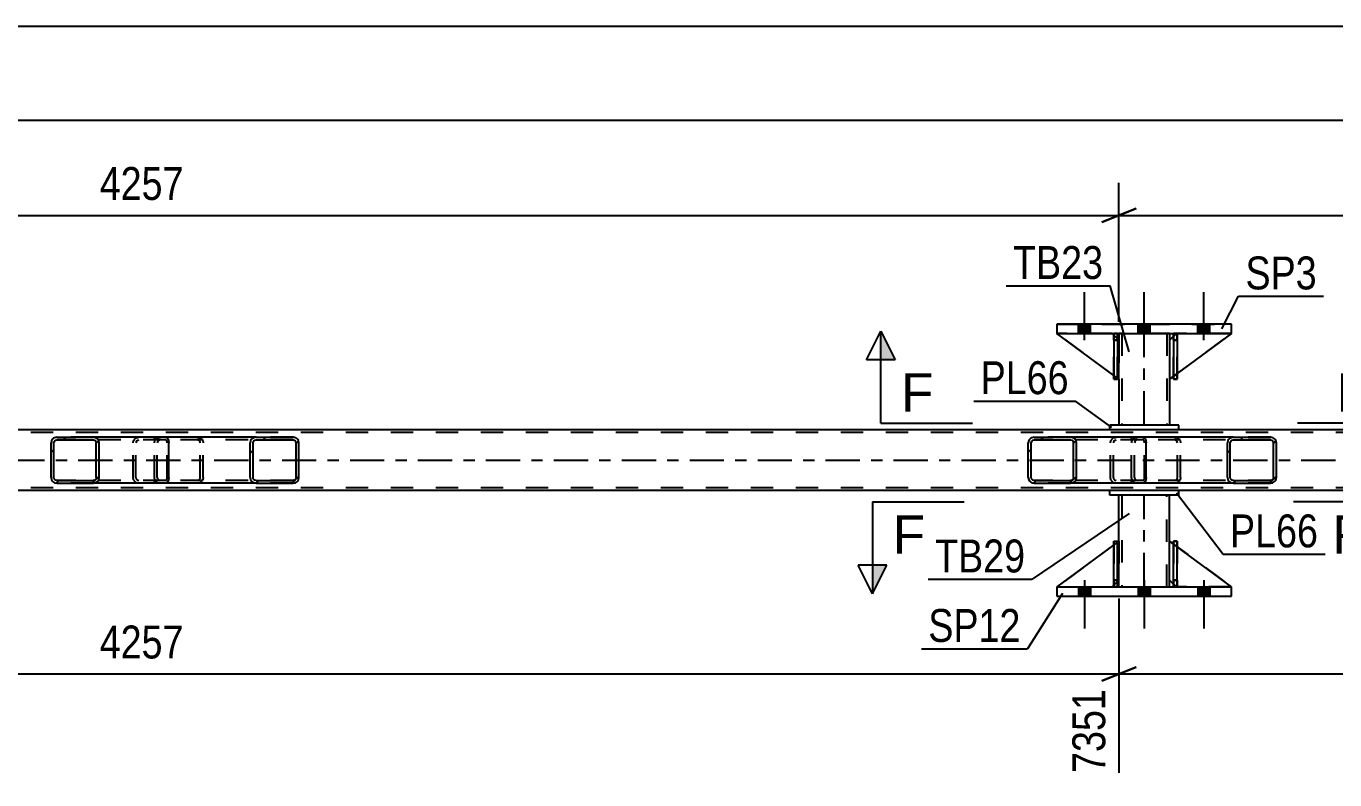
# Model space of a CAD drawing. Header units: millimetres. Extents: x 0 to 841, y 0 to 594.
# Drawn here: x 231.1 to 345.1, y 186.4 to 252 of the extents above; entities that cross this region are included whole.
import ezdxf

# ---------------------------------------------------------------- set-up
doc = ezdxf.new("R2010")
doc.units = ezdxf.units.MM
doc.linetypes.add('DXK_LINE_DOT2', pattern=[3.9198, 1.9599, -1.9599])
doc.linetypes.add('DXK_LINE_DOT3', pattern=[5.9187, 2.979, -0.9799, 0.9799, -0.9799])
doc.styles.add('Arial', font='arial.ttf', dxfattribs={"height": 0.2})
doc.styles.add('Arial Narrow', font='ARIALN.TTF', dxfattribs={"height": 0.2})

# ---------------------------------------------------------------- blocks, each defined once
blk = doc.blocks.new('Bolt-389678698-4535 - 4482')
at = {"linetype": 'Continuous'}
for points in [[(323.86, 203.21), (322.82, 203.21), (322.82, 202.41), (323.86, 202.41)], [(323.86, 203.21), (322.82, 203.21), (322.82, 202.41), (323.86, 202.41)], [(323.86, 203.21), (322.82, 203.21), (322.82, 202.41), (323.86, 202.41)], [(329.06, 203.21), (328.02, 203.21), (328.02, 202.41), (329.06, 202.41)], [(329.06, 203.21), (328.02, 203.21), (328.02, 202.41), (329.06, 202.41)], [(334.26, 203.21), (333.22, 203.21), (333.22, 202.41), (334.26, 202.41)], [(334.26, 203.21), (333.22, 203.21), (333.22, 202.41), (334.26, 202.41)], [(334.26, 203.21), (333.22, 203.21), (333.22, 202.41), (334.26, 202.41)]]:
    blk.add_hatch(color=1, dxfattribs=at).paths.add_polyline_path(points)
at = {"color": 1, "linetype": 'Continuous'}
for p, q in [((322.82, 203.21), (322.82, 202.41)), ((322.82, 203.21), (322.82, 202.41)), ((322.82, 203.21), (322.82, 202.41)), ((323.34, 203.81), (323.34, 199.61)), ((323.34, 203.81), (323.34, 199.61)), ((323.34, 203.81), (323.34, 199.61)), ((323.86, 203.21), (323.86, 202.41)), ((323.86, 203.21), (323.86, 202.41)), ((323.86, 203.21), (323.86, 202.41)), ((328.02, 203.21), (328.02, 202.41)), ((328.02, 203.21), (328.02, 202.41)), ((328.54, 203.81), (328.54, 199.61)), ((328.54, 203.81), (328.54, 199.61)), ((329.06, 203.21), (329.06, 202.41)), ((329.06, 203.21), (329.06, 202.41)), ((333.22, 203.21), (333.22, 202.41)), ((333.22, 203.21), (333.22, 202.41)), ((333.22, 203.21), (333.22, 202.41)), ((333.74, 203.81), (333.74, 199.61)), ((333.74, 203.81), (333.74, 199.61)), ((333.74, 203.81), (333.74, 199.61)), ((334.26, 203.21), (334.26, 202.41)), ((334.26, 203.21), (334.26, 202.41)), ((334.26, 203.21), (334.26, 202.41))]:
    blk.add_line(p, q, dxfattribs=at)
blk = doc.blocks.new('Bolt-389678698-4536 - 4482')
at = {"linetype": 'Continuous'}
for points in [[(322.82, 225.29), (323.86, 225.29), (323.86, 226.09), (322.82, 226.09)], [(322.82, 225.29), (323.86, 225.29), (323.86, 226.09), (322.82, 226.09)], [(322.82, 225.29), (323.86, 225.29), (323.86, 226.09), (322.82, 226.09)], [(328.02, 225.29), (329.06, 225.29), (329.06, 226.09), (328.02, 226.09)], [(328.02, 225.29), (329.06, 225.29), (329.06, 226.09), (328.02, 226.09)], [(333.22, 225.29), (334.26, 225.29), (334.26, 226.09), (333.22, 226.09)], [(333.22, 225.29), (334.26, 225.29), (334.26, 226.09), (333.22, 226.09)], [(333.22, 225.29), (334.26, 225.29), (334.26, 226.09), (333.22, 226.09)]]:
    blk.add_hatch(color=1, dxfattribs=at).paths.add_polyline_path(points)
at = {"color": 1, "linetype": 'Continuous'}
for p, q in [((323.34, 224.69), (323.34, 228.89)), ((323.34, 224.69), (323.34, 228.89)), ((323.34, 224.69), (323.34, 228.89)), ((328.54, 224.69), (328.54, 228.89)), ((328.54, 224.69), (328.54, 228.89)), ((333.74, 224.69), (333.74, 228.89)), ((333.74, 224.69), (333.74, 228.89)), ((333.74, 224.69), (333.74, 228.89)), ((322.82, 225.29), (322.82, 226.09)), ((322.82, 225.29), (322.82, 226.09)), ((322.82, 225.29), (322.82, 226.09)), ((323.86, 225.29), (323.86, 226.09)), ((323.86, 225.29), (323.86, 226.09)), ((323.86, 225.29), (323.86, 226.09)), ((328.02, 225.29), (328.02, 226.09)), ((328.02, 225.29), (328.02, 226.09)), ((329.06, 225.29), (329.06, 226.09)), ((329.06, 225.29), (329.06, 226.09)), ((333.22, 225.29), (333.22, 226.09)), ((333.22, 225.29), (333.22, 226.09)), ((333.22, 225.29), (333.22, 226.09)), ((334.26, 225.29), (334.26, 226.09)), ((334.26, 225.29), (334.26, 226.09)), ((334.26, 225.29), (334.26, 226.09))]:
    blk.add_line(p, q, dxfattribs=at)
blk = doc.blocks.new('Part-389678698-4607 - 4482')
at = {"color": 7, "linetype": 'DXK_LINE_DOT2'}
for p, q in [((731.32, 216.65), (64.04, 216.65)), ((331.54, 216.89), (325.54, 216.89)), ((731.32, 211.85), (64.04, 211.85)), ((331.54, 211.61), (325.54, 211.61))]:
    blk.add_line(p, q, dxfattribs=at)
at = {"color": 2, "linetype": 'Continuous'}
for p, q in [((325.54, 216.89), (161.28, 216.89)), ((580.96, 216.89), (331.54, 216.89)), ((325.54, 211.61), (161.28, 211.61)), ((580.96, 211.61), (331.54, 211.61))]:
    blk.add_line(p, q, dxfattribs=at)
at = {"color": 7, "linetype": 'DXK_LINE_DOT3'}
blk.add_line((64.04, 214.25), (731.32, 214.25), dxfattribs=at)
blk = doc.blocks.new('Part-389678698-4700 - 4482')
at = {"linetype": 'Continuous'}
h = blk.add_hatch(dxfattribs=at)
h.set_pattern_fill('', scale=0.7, style=0, pattern_type=0)
h.set_pattern_definition([(45, (237.4622, 215.9505), (-1.57154, 1.57154), [])])
h.paths.add_polyline_path([(237.5, 215.77), (237.46, 215.95), (237.35, 216.11), (237.19, 216.21), (237, 216.25), (233.81, 216.25), (233.62, 216.21), (233.46, 216.11), (233.35, 215.95), (233.31, 215.77), (233.31, 212.73), (233.35, 212.54), (233.46, 212.39), (233.62, 212.28), (233.81, 212.25), (237, 212.25), (237.19, 212.28), (237.35, 212.39), (237.46, 212.54), (237.5, 212.73)])
h.paths.add_polyline_path([(237.23, 212.64), (237.18, 212.56), (237.09, 212.51), (237, 212.49), (233.81, 212.49), (233.72, 212.51), (233.64, 212.56), (233.58, 212.64), (233.56, 212.73), (233.56, 215.77), (233.58, 215.86), (233.64, 215.94), (233.72, 215.99), (233.81, 216.01), (237, 216.01), (237.09, 215.99), (237.18, 215.94), (237.23, 215.86), (237.25, 215.77), (237.25, 212.73)])
at = {"color": 2, "linetype": 'Continuous'}
for p, q in [((233.35, 215.95), (233.31, 215.77)), ((233.31, 212.73), (233.31, 215.77)), ((233.56, 215.77), (233.58, 215.86)), ((233.56, 212.73), (233.56, 215.77)), ((233.58, 215.86), (233.64, 215.94)), ((233.81, 216.25), (233.62, 216.21)), ((233.64, 215.94), (233.72, 215.99)), ((233.72, 215.99), (233.81, 216.01)), ((233.81, 216.25), (237, 216.25)), ((233.81, 216.01), (237, 216.01)), ((243.3, 216.25), (237, 216.25)), ((237.19, 216.21), (237, 216.25)), ((237, 216.01), (237.09, 215.99)), ((237.09, 215.99), (237.18, 215.94)), ((237.18, 215.94), (237.23, 215.86)), ((237.23, 215.86), (237.25, 215.77)), ((237.25, 212.73), (237.25, 215.77)), ((237.5, 215.77), (237.46, 215.95)), ((237.5, 212.73), (237.5, 215.77)), ((243.3, 216.25), (243.4, 216.21)), ((243.4, 216.21), (243.49, 216.11)), ((243.49, 216.11), (243.55, 215.95)), ((243.55, 215.95), (243.57, 215.77)), ((243.57, 212.73), (243.57, 215.77)), ((233.31, 212.73), (233.35, 212.54)), ((233.58, 212.64), (233.56, 212.73)), ((233.64, 212.56), (233.58, 212.64)), ((233.62, 212.28), (233.81, 212.25)), ((233.72, 212.51), (233.64, 212.56)), ((233.81, 212.49), (233.72, 212.51)), ((233.81, 212.49), (237, 212.49)), ((233.81, 212.25), (237, 212.25)), ((237.09, 212.51), (237, 212.49)), ((237, 212.25), (237.19, 212.28)), ((243.3, 212.25), (237, 212.25)), ((237.18, 212.56), (237.09, 212.51)), ((237.23, 212.64), (237.18, 212.56)), ((237.25, 212.73), (237.23, 212.64)), ((237.46, 212.54), (237.5, 212.73)), ((243.4, 212.28), (243.3, 212.25)), ((243.49, 212.39), (243.4, 212.28)), ((243.55, 212.54), (243.49, 212.39)), ((243.57, 212.73), (243.55, 212.54))]:
    blk.add_line(p, q, dxfattribs=at)
at = {"color": 7, "linetype": 'DXK_LINE_DOT2'}
for p, q in [((237, 216.25), (233.81, 216.25)), ((243.3, 216.01), (233.81, 216.01)), ((240.46, 215.77), (240.5, 215.95)), ((240.46, 212.73), (240.46, 215.77)), ((240.73, 215.86), (240.71, 215.77)), ((240.71, 212.73), (240.71, 215.77)), ((240.79, 215.94), (240.73, 215.86)), ((240.77, 216.21), (240.96, 216.25)), ((240.79, 215.94), (240.81, 215.95)), ((240.81, 215.95), (240.87, 215.99)), ((240.87, 215.99), (240.96, 216.01)), ((242.31, 216.01), (242.31, 216.25)), ((243.35, 215.99), (243.3, 216.01)), ((243.39, 215.94), (243.35, 215.99)), ((243.42, 215.86), (243.39, 215.94)), ((243.43, 215.77), (243.42, 215.86)), ((243.43, 212.73), (243.43, 215.77)), ((243.3, 212.49), (233.81, 212.49)), ((237, 212.25), (233.81, 212.25)), ((240.5, 212.54), (240.46, 212.73)), ((240.71, 212.73), (240.73, 212.64)), ((240.73, 212.64), (240.79, 212.56)), ((240.96, 212.25), (240.77, 212.28)), ((240.79, 212.56), (240.81, 212.54)), ((240.81, 212.54), (240.87, 212.51)), ((240.87, 212.51), (240.96, 212.49)), ((242.31, 212.25), (242.31, 212.49)), ((243.3, 212.49), (243.35, 212.51)), ((243.35, 212.51), (243.39, 212.56)), ((243.39, 212.56), (243.42, 212.64)), ((243.42, 212.64), (243.43, 212.73))]:
    blk.add_line(p, q, dxfattribs=at)
at = {"color": 2, "linetype": 'Continuous'}
for centre, start, end in [((233.8, 215.75), 111.1941, 156.1506), ((237.01, 215.75), 23.8494, 68.8059), ((233.8, 212.74), 203.8494, 248.8059), ((237.01, 212.74), 291.1941, 336.1506)]:
    blk.add_arc(centre, 0.492, start, end, dxfattribs=at)
at = {"color": 7, "linetype": 'DXK_LINE_DOT2'}
for centre, start, end in [((240.95, 215.75), 111.1941, 156.1506), ((240.95, 212.74), 203.8495, 248.8059)]:
    blk.add_arc(centre, 0.492, start, end, dxfattribs=at)
blk = doc.blocks.new('Part-389678698-4701 - 4482')
at = {"linetype": 'Continuous'}
h = blk.add_hatch(dxfattribs=at)
h.set_pattern_fill('', scale=0.7, style=0, pattern_type=0)
h.set_pattern_definition([(45, (254.8728, 215.9505), (-1.57154, 1.57154), [])])
h.paths.add_polyline_path([(254.91, 215.77), (254.87, 215.95), (254.76, 216.11), (254.6, 216.21), (254.4, 216.25), (251.17, 216.25), (250.97, 216.21), (250.8, 216.11), (250.69, 215.95), (250.65, 215.77), (250.65, 212.73), (250.69, 212.54), (250.8, 212.39), (250.97, 212.28), (251.17, 212.25), (254.4, 212.25), (254.6, 212.28), (254.76, 212.39), (254.87, 212.54), (254.91, 212.73)])
h.paths.add_polyline_path([(254.64, 212.64), (254.58, 212.56), (254.5, 212.51), (254.4, 212.49), (251.17, 212.49), (251.07, 212.51), (250.99, 212.56), (250.93, 212.64), (250.91, 212.73), (250.91, 215.77), (250.93, 215.86), (250.99, 215.94), (251.07, 215.99), (251.17, 216.01), (254.4, 216.01), (254.5, 215.99), (254.58, 215.94), (254.64, 215.86), (254.66, 215.77), (254.66, 212.73)])
at = {"color": 7, "linetype": 'DXK_LINE_DOT2'}
for p, q in [((242.31, 215.77), (242.34, 215.95)), ((242.31, 212.73), (242.31, 215.77)), ((242.58, 215.86), (242.56, 215.77)), ((242.56, 212.73), (242.56, 215.77)), ((242.64, 215.94), (242.58, 215.86)), ((242.62, 216.21), (242.82, 216.25)), ((242.72, 215.99), (242.64, 215.94)), ((242.82, 216.01), (242.72, 215.99)), ((246.05, 216.25), (242.82, 216.25)), ((254.4, 216.01), (242.82, 216.01)), ((246.05, 216.25), (246.25, 216.21)), ((246.15, 215.99), (246.05, 216.01)), ((246.23, 215.94), (246.15, 215.99)), ((246.29, 215.86), (246.23, 215.94)), ((246.31, 215.77), (246.29, 215.86)), ((246.31, 212.73), (246.31, 215.77)), ((246.52, 215.95), (246.56, 215.77)), ((246.56, 212.73), (246.56, 215.77)), ((254.4, 216.25), (251.17, 216.25)), ((242.34, 212.54), (242.31, 212.73)), ((242.56, 212.73), (242.58, 212.64)), ((242.58, 212.64), (242.64, 212.56)), ((242.82, 212.25), (242.62, 212.28)), ((242.64, 212.56), (242.72, 212.51)), ((242.72, 212.51), (242.82, 212.49)), ((254.4, 212.49), (242.82, 212.49)), ((246.05, 212.25), (242.82, 212.25)), ((246.05, 212.49), (246.15, 212.51)), ((246.25, 212.28), (246.05, 212.25)), ((246.15, 212.51), (246.23, 212.56)), ((246.23, 212.56), (246.29, 212.64)), ((246.29, 212.64), (246.31, 212.73)), ((246.56, 212.73), (246.52, 212.54)), ((254.4, 212.25), (251.17, 212.25))]:
    blk.add_line(p, q, dxfattribs=at)
at = {"color": 2, "linetype": 'Continuous'}
for p, q in [((251.17, 216.25), (243.3, 216.25)), ((250.69, 215.95), (250.65, 215.77)), ((250.65, 212.73), (250.65, 215.77)), ((250.91, 215.77), (250.93, 215.86)), ((250.91, 212.73), (250.91, 215.77)), ((250.93, 215.86), (250.99, 215.94)), ((251.17, 216.25), (250.97, 216.21)), ((250.99, 215.94), (251.07, 215.99)), ((251.07, 215.99), (251.17, 216.01)), ((251.17, 216.25), (254.4, 216.25)), ((251.17, 216.01), (254.4, 216.01)), ((254.6, 216.21), (254.4, 216.25)), ((254.4, 216.01), (254.5, 215.99)), ((254.5, 215.99), (254.58, 215.94)), ((254.58, 215.94), (254.64, 215.86)), ((254.64, 215.86), (254.66, 215.77)), ((254.66, 212.73), (254.66, 215.77)), ((254.91, 215.77), (254.87, 215.95)), ((254.91, 212.73), (254.91, 215.77)), ((251.17, 212.25), (243.3, 212.25)), ((250.65, 212.73), (250.69, 212.54)), ((250.93, 212.64), (250.91, 212.73)), ((250.99, 212.56), (250.93, 212.64)), ((250.97, 212.28), (251.17, 212.25)), ((251.07, 212.51), (250.99, 212.56)), ((251.17, 212.49), (251.07, 212.51)), ((251.17, 212.49), (254.4, 212.49)), ((251.17, 212.25), (254.4, 212.25)), ((254.5, 212.51), (254.4, 212.49)), ((254.4, 212.25), (254.6, 212.28)), ((254.58, 212.56), (254.5, 212.51)), ((254.64, 212.64), (254.58, 212.56)), ((254.66, 212.73), (254.64, 212.64)), ((254.87, 212.54), (254.91, 212.73))]:
    blk.add_line(p, q, dxfattribs=at)
at = {"color": 7, "linetype": 'DXK_LINE_DOT2'}
for centre, start, end in [((242.8, 215.75), 110.7584, 155.6801), ((246.07, 215.75), 24.32, 69.2417), ((242.8, 212.75), 204.32, 249.2417), ((246.07, 212.75), 290.7584, 335.6801)]:
    blk.add_arc(centre, 0.496, start, end, dxfattribs=at)
at = {"color": 2, "linetype": 'Continuous'}
for centre, start, end in [((251.15, 215.75), 110.7584, 155.6801), ((254.42, 215.75), 24.32, 69.2417), ((251.15, 212.75), 204.32, 249.2417), ((254.42, 212.75), 290.7584, 335.6801)]:
    blk.add_arc(centre, 0.496, start, end, dxfattribs=at)
blk = doc.blocks.new('Part-389678698-4702 - 4482')
at = {"linetype": 'Continuous'}
h = blk.add_hatch(dxfattribs=at)
h.set_pattern_fill('', scale=0.7, style=0, pattern_type=0)
h.set_pattern_definition([(45, (322.5965, 215.9505), (-1.57154, 1.57154), [])])
h.paths.add_polyline_path([(322.63, 215.77), (322.6, 215.95), (322.49, 216.11), (322.32, 216.21), (322.13, 216.25), (318.95, 216.25), (318.76, 216.21), (318.59, 216.11), (318.48, 215.95), (318.44, 215.77), (318.44, 212.73), (318.48, 212.54), (318.59, 212.39), (318.76, 212.28), (318.95, 212.25), (322.13, 212.25), (322.32, 212.28), (322.49, 212.39), (322.6, 212.54), (322.63, 212.73)])
h.paths.add_polyline_path([(322.36, 212.64), (322.31, 212.56), (322.23, 212.51), (322.13, 212.49), (318.95, 212.49), (318.85, 212.51), (318.77, 212.56), (318.72, 212.64), (318.7, 212.73), (318.7, 215.77), (318.72, 215.86), (318.77, 215.94), (318.85, 215.99), (318.95, 216.01), (322.13, 216.01), (322.23, 215.99), (322.31, 215.94), (322.36, 215.86), (322.38, 215.77), (322.38, 212.73)])
at = {"color": 2, "linetype": 'Continuous'}
for p, q in [((318.48, 215.95), (318.44, 215.77)), ((318.44, 212.73), (318.44, 215.77)), ((318.7, 215.77), (318.72, 215.86)), ((318.7, 212.73), (318.7, 215.77)), ((318.72, 215.86), (318.77, 215.94)), ((318.95, 216.25), (318.76, 216.21)), ((318.77, 215.94), (318.85, 215.99)), ((318.85, 215.99), (318.95, 216.01)), ((318.95, 216.25), (322.13, 216.25)), ((318.95, 216.01), (322.13, 216.01)), ((328.43, 216.25), (322.13, 216.25)), ((322.32, 216.21), (322.13, 216.25)), ((322.13, 216.01), (322.23, 215.99)), ((322.23, 215.99), (322.31, 215.94)), ((322.31, 215.94), (322.36, 215.86)), ((322.36, 215.86), (322.38, 215.77)), ((322.38, 212.73), (322.38, 215.77)), ((322.63, 215.77), (322.6, 215.95)), ((322.63, 212.73), (322.63, 215.77)), ((328.43, 216.25), (328.54, 216.21)), ((328.54, 216.21), (328.62, 216.11)), ((328.62, 216.11), (328.68, 215.95)), ((328.68, 215.95), (328.7, 215.77)), ((328.7, 212.73), (328.7, 215.77)), ((318.44, 212.73), (318.48, 212.54)), ((318.72, 212.64), (318.7, 212.73)), ((318.77, 212.56), (318.72, 212.64)), ((318.76, 212.28), (318.95, 212.25)), ((318.85, 212.51), (318.77, 212.56)), ((318.95, 212.49), (318.85, 212.51)), ((318.95, 212.49), (322.13, 212.49)), ((318.95, 212.25), (322.13, 212.25)), ((322.23, 212.51), (322.13, 212.49)), ((322.13, 212.25), (322.32, 212.28)), ((328.43, 212.25), (322.13, 212.25)), ((322.31, 212.56), (322.23, 212.51)), ((322.36, 212.64), (322.31, 212.56)), ((322.38, 212.73), (322.36, 212.64)), ((322.6, 212.54), (322.63, 212.73)), ((328.54, 212.28), (328.43, 212.25)), ((328.62, 212.39), (328.54, 212.28)), ((328.68, 212.54), (328.62, 212.39)), ((328.7, 212.73), (328.68, 212.54))]:
    blk.add_line(p, q, dxfattribs=at)
at = {"color": 7, "linetype": 'DXK_LINE_DOT2'}
for p, q in [((322.13, 216.25), (318.95, 216.25)), ((328.43, 216.01), (318.95, 216.01)), ((325.6, 215.77), (325.63, 215.95)), ((325.6, 212.73), (325.6, 215.77)), ((325.87, 215.86), (325.85, 215.77)), ((325.85, 212.73), (325.85, 215.77)), ((325.92, 215.94), (325.87, 215.86)), ((325.91, 216.21), (326.1, 216.25)), ((325.92, 215.94), (325.94, 215.95)), ((325.94, 215.95), (326, 215.99)), ((326, 215.99), (326.1, 216.01)), ((327.44, 216.01), (327.44, 216.25)), ((328.48, 215.99), (328.43, 216.01)), ((328.53, 215.94), (328.48, 215.99)), ((328.56, 215.86), (328.53, 215.94)), ((328.57, 215.77), (328.56, 215.86)), ((328.57, 212.73), (328.57, 215.77)), ((328.43, 212.49), (318.95, 212.49)), ((322.13, 212.25), (318.95, 212.25)), ((325.63, 212.54), (325.6, 212.73)), ((325.85, 212.73), (325.87, 212.64)), ((325.87, 212.64), (325.92, 212.56)), ((326.1, 212.25), (325.91, 212.28)), ((325.92, 212.56), (325.94, 212.54)), ((325.94, 212.54), (326, 212.51)), ((326, 212.51), (326.1, 212.49)), ((327.44, 212.25), (327.44, 212.49)), ((328.43, 212.49), (328.48, 212.51)), ((328.48, 212.51), (328.53, 212.56)), ((328.53, 212.56), (328.56, 212.64)), ((328.56, 212.64), (328.57, 212.73))]:
    blk.add_line(p, q, dxfattribs=at)
at = {"color": 2, "linetype": 'Continuous'}
for centre, start, end in [((318.93, 215.75), 111.1941, 156.1506), ((322.15, 215.75), 23.8494, 68.8059), ((318.93, 212.74), 203.8494, 248.8059), ((322.15, 212.74), 291.1941, 336.1506)]:
    blk.add_arc(centre, 0.492, start, end, dxfattribs=at)
at = {"color": 7, "linetype": 'DXK_LINE_DOT2'}
for centre, start, end in [((326.08, 215.75), 111.1941, 156.1506), ((326.08, 212.74), 203.8495, 248.8059)]:
    blk.add_arc(centre, 0.492, start, end, dxfattribs=at)
blk = doc.blocks.new('Part-389678698-4703 - 4482')
at = {"linetype": 'Continuous'}
h = blk.add_hatch(dxfattribs=at)
h.set_pattern_fill('', scale=0.7, style=0, pattern_type=0)
h.set_pattern_definition([(45, (340.007, 215.9505), (-1.57154, 1.57154), [])])
h.paths.add_polyline_path([(340.05, 215.77), (340.01, 215.95), (339.9, 216.11), (339.73, 216.21), (339.54, 216.25), (336.3, 216.25), (336.1, 216.21), (335.94, 216.11), (335.83, 215.95), (335.79, 215.77), (335.79, 212.73), (335.83, 212.54), (335.94, 212.39), (336.1, 212.28), (336.3, 212.25), (339.54, 212.25), (339.73, 212.28), (339.9, 212.39), (340.01, 212.54), (340.05, 212.73)])
h.paths.add_polyline_path([(339.77, 212.64), (339.72, 212.56), (339.63, 212.51), (339.54, 212.49), (336.3, 212.49), (336.2, 212.51), (336.12, 212.56), (336.06, 212.64), (336.04, 212.73), (336.04, 215.77), (336.06, 215.86), (336.12, 215.94), (336.2, 215.99), (336.3, 216.01), (339.54, 216.01), (339.63, 215.99), (339.72, 215.94), (339.77, 215.86), (339.79, 215.77), (339.79, 212.73)])
at = {"color": 7, "linetype": 'DXK_LINE_DOT2'}
for p, q in [((327.44, 215.77), (327.48, 215.95)), ((327.44, 212.73), (327.44, 215.77)), ((327.71, 215.86), (327.7, 215.77)), ((327.7, 212.73), (327.7, 215.77)), ((327.77, 215.94), (327.71, 215.86)), ((327.76, 216.21), (327.95, 216.25)), ((327.85, 215.99), (327.77, 215.94)), ((327.95, 216.01), (327.85, 215.99)), ((331.19, 216.25), (327.95, 216.25)), ((339.54, 216.01), (327.95, 216.01)), ((331.19, 216.25), (331.38, 216.21)), ((331.28, 215.99), (331.19, 216.01)), ((331.37, 215.94), (331.28, 215.99)), ((331.42, 215.86), (331.37, 215.94)), ((331.44, 215.77), (331.42, 215.86)), ((331.44, 212.73), (331.44, 215.77)), ((331.66, 215.95), (331.7, 215.77)), ((331.7, 212.73), (331.7, 215.77)), ((339.54, 216.25), (336.3, 216.25)), ((327.48, 212.54), (327.44, 212.73)), ((327.7, 212.73), (327.71, 212.64)), ((327.71, 212.64), (327.77, 212.56)), ((327.95, 212.25), (327.76, 212.28)), ((327.77, 212.56), (327.85, 212.51)), ((327.85, 212.51), (327.95, 212.49)), ((339.54, 212.49), (327.95, 212.49)), ((331.19, 212.25), (327.95, 212.25)), ((331.19, 212.49), (331.28, 212.51)), ((331.38, 212.28), (331.19, 212.25)), ((331.28, 212.51), (331.37, 212.56)), ((331.37, 212.56), (331.42, 212.64)), ((331.42, 212.64), (331.44, 212.73)), ((331.7, 212.73), (331.66, 212.54)), ((339.54, 212.25), (336.3, 212.25))]:
    blk.add_line(p, q, dxfattribs=at)
at = {"color": 2, "linetype": 'Continuous'}
for p, q in [((336.3, 216.25), (328.43, 216.25)), ((335.83, 215.95), (335.79, 215.77)), ((335.79, 212.73), (335.79, 215.77)), ((336.04, 215.77), (336.06, 215.86)), ((336.04, 212.73), (336.04, 215.77)), ((336.06, 215.86), (336.12, 215.94)), ((336.3, 216.25), (336.1, 216.21)), ((336.12, 215.94), (336.2, 215.99)), ((336.2, 215.99), (336.3, 216.01)), ((336.3, 216.25), (339.54, 216.25)), ((336.3, 216.01), (339.54, 216.01)), ((339.73, 216.21), (339.54, 216.25)), ((339.54, 216.01), (339.63, 215.99)), ((339.63, 215.99), (339.72, 215.94)), ((339.72, 215.94), (339.77, 215.86)), ((339.77, 215.86), (339.79, 215.77)), ((339.79, 212.73), (339.79, 215.77)), ((340.05, 215.77), (340.01, 215.95)), ((340.05, 212.73), (340.05, 215.77)), ((336.3, 212.25), (328.43, 212.25)), ((335.79, 212.73), (335.83, 212.54)), ((336.06, 212.64), (336.04, 212.73)), ((336.12, 212.56), (336.06, 212.64)), ((336.1, 212.28), (336.3, 212.25)), ((336.2, 212.51), (336.12, 212.56)), ((336.3, 212.49), (336.2, 212.51)), ((336.3, 212.49), (339.54, 212.49)), ((336.3, 212.25), (339.54, 212.25)), ((339.63, 212.51), (339.54, 212.49)), ((339.54, 212.25), (339.73, 212.28)), ((339.72, 212.56), (339.63, 212.51)), ((339.77, 212.64), (339.72, 212.56)), ((339.79, 212.73), (339.77, 212.64)), ((340.01, 212.54), (340.05, 212.73))]:
    blk.add_line(p, q, dxfattribs=at)
at = {"color": 7, "linetype": 'DXK_LINE_DOT2'}
for centre, start, end in [((327.93, 215.75), 110.7584, 155.6801), ((331.21, 215.75), 24.32, 69.2417), ((327.93, 212.75), 204.32, 249.2417), ((331.21, 212.75), 290.7584, 335.6801)]:
    blk.add_arc(centre, 0.496, start, end, dxfattribs=at)
at = {"color": 2, "linetype": 'Continuous'}
for centre, start, end in [((336.28, 215.75), 110.7584, 155.6801), ((339.55, 215.75), 24.32, 69.2417), ((336.28, 212.75), 204.32, 249.2417), ((339.55, 212.75), 290.7584, 335.6801)]:
    blk.add_arc(centre, 0.496, start, end, dxfattribs=at)
blk = doc.blocks.new('Part-389678698-4714 - 4482')
at = {"color": 2, "linetype": 'Continuous'}
for p, q in [((326.34, 225.29), (326.34, 224.69)), ((330.74, 225.29), (330.74, 224.69)), ((326.34, 221.29), (326.34, 217.29)), ((330.74, 221.29), (330.74, 217.29))]:
    blk.add_line(p, q, dxfattribs=at)
at = {"color": 7, "linetype": 'DXK_LINE_DOT2'}
for p, q in [((330.74, 225.29), (326.34, 225.29)), ((326.34, 224.69), (326.34, 221.29)), ((326.58, 225.29), (326.58, 217.29)), ((330.5, 225.29), (330.5, 217.29)), ((330.74, 224.69), (330.74, 221.29)), ((330.74, 217.29), (326.34, 217.29))]:
    blk.add_line(p, q, dxfattribs=at)
at = {"color": 7, "linetype": 'DXK_LINE_DOT3'}
blk.add_line((328.54, 217.29), (328.54, 225.29), dxfattribs=at)
blk = doc.blocks.new('Part-389678698-4735 - 4482')
at = {"color": 2, "linetype": 'Continuous'}
for p, q in [((331.54, 217.29), (325.54, 217.29)), ((325.54, 216.89), (325.54, 217.29)), ((331.54, 216.89), (325.54, 216.89)), ((331.54, 216.89), (331.54, 217.29))]:
    blk.add_line(p, q, dxfattribs=at)
blk = doc.blocks.new('Part-389678698-4740 - 4482')
at = {"color": 2, "linetype": 'Continuous'}
for p, q in [((331.54, 211.61), (325.54, 211.61)), ((325.54, 211.21), (325.54, 211.61)), ((331.54, 211.21), (325.54, 211.21)), ((331.54, 211.21), (331.54, 211.61))]:
    blk.add_line(p, q, dxfattribs=at)
blk = doc.blocks.new('Part-389678698-4745 - 4482')
at = {"color": 2, "linetype": 'Continuous'}
for p, q in [((326.34, 207.21), (326.34, 211.21)), ((330.74, 207.21), (330.74, 211.21)), ((326.34, 203.21), (326.34, 203.81)), ((330.74, 203.21), (330.74, 203.81))]:
    blk.add_line(p, q, dxfattribs=at)
at = {"color": 7, "linetype": 'DXK_LINE_DOT2'}
for p, q in [((330.74, 211.21), (326.34, 211.21)), ((326.58, 211.21), (326.58, 203.21)), ((330.5, 203.21), (330.5, 211.21)), ((326.34, 203.81), (326.34, 207.21)), ((330.74, 203.81), (330.74, 207.21)), ((326.34, 203.21), (330.74, 203.21))]:
    blk.add_line(p, q, dxfattribs=at)
at = {"color": 7, "linetype": 'DXK_LINE_DOT3'}
blk.add_line((328.54, 203.21), (328.54, 211.21), dxfattribs=at)
blk = doc.blocks.new('Part-389678698-4750 - 4482')
at = {"color": 2, "linetype": 'Continuous'}
for p, q in [((336.14, 226.09), (320.94, 226.09)), ((320.94, 226.09), (320.94, 225.29)), ((336.14, 225.29), (336.14, 226.09)), ((320.94, 225.29), (336.14, 225.29))]:
    blk.add_line(p, q, dxfattribs=at)
at = {"color": 7, "linetype": 'DXK_LINE_DOT2'}
for p, q in [((320.94, 226.09), (336.14, 226.09)), ((320.94, 225.29), (336.14, 225.29))]:
    blk.add_line(p, q, dxfattribs=at)
blk = doc.blocks.new('Part-389678698-4755 - 4482')
at = {"color": 2, "linetype": 'Continuous'}
for p, q in [((320.94, 203.21), (320.94, 202.41)), ((320.94, 203.21), (336.14, 203.21)), ((336.14, 202.41), (336.14, 203.21)), ((320.94, 202.41), (336.14, 202.41))]:
    blk.add_line(p, q, dxfattribs=at)
at = {"color": 7, "linetype": 'DXK_LINE_DOT2'}
for p, q in [((320.94, 203.21), (336.14, 203.21)), ((320.94, 202.41), (336.14, 202.41))]:
    blk.add_line(p, q, dxfattribs=at)
blk = doc.blocks.new('Part-389678698-4756 - 4482')
at = {"color": 7, "linetype": 'DXK_LINE_DOT2'}
for p, q in [((325.9, 224.69), (325.9, 225.29)), ((325.9, 225.29), (325.9, 225.29)), ((325.9, 225.29), (325.9, 221.29)), ((326.22, 225.29), (325.9, 225.29)), ((325.9, 221.29), (325.9, 224.69)), ((325.9, 224.69), (326.22, 224.69)), ((326.22, 224.69), (326.22, 225.29)), ((326.22, 221.29), (326.22, 225.29)), ((326.22, 224.69), (326.22, 221.29)), ((325.9, 221.29), (326.22, 221.29))]:
    blk.add_line(p, q, dxfattribs=at)
blk = doc.blocks.new('Part-389678698-4757 - 4482')
at = {"color": 7, "linetype": 'DXK_LINE_DOT2'}
for p, q in [((331.1, 224.69), (331.1, 225.29)), ((331.1, 225.29), (331.1, 225.29)), ((331.1, 225.29), (331.1, 221.29)), ((331.42, 225.29), (331.1, 225.29)), ((331.1, 221.29), (331.1, 224.69)), ((331.1, 224.69), (331.42, 224.69)), ((331.42, 224.69), (331.42, 225.29)), ((331.42, 221.29), (331.42, 225.29)), ((331.42, 224.69), (331.42, 221.29)), ((331.1, 221.29), (331.42, 221.29))]:
    blk.add_line(p, q, dxfattribs=at)
blk = doc.blocks.new('Part-389678698-4758 - 4482')
at = {"color": 2, "linetype": 'Continuous'}
for p, q in [((326.22, 225.29), (325.9, 225.29)), ((325.9, 225.29), (325.9, 221.29)), ((326.22, 225.29), (326.22, 225.29)), ((326.22, 225.29), (326.22, 221.29)), ((326.22, 221.29), (325.9, 221.29))]:
    blk.add_line(p, q, dxfattribs=at)
at = {"color": 7, "linetype": 'DXK_LINE_DOT2'}
for p, q in [((325.9, 224.69), (325.9, 225.29)), ((326.22, 224.69), (325.9, 224.69)), ((325.9, 224.69), (325.9, 221.29)), ((326.22, 224.69), (326.22, 225.29)), ((326.22, 225.29), (326.22, 225.29)), ((326.22, 221.29), (326.22, 224.69))]:
    blk.add_line(p, q, dxfattribs=at)
blk = doc.blocks.new('Part-389678698-4759 - 4482')
at = {"color": 2, "linetype": 'Continuous'}
for p, q in [((331.42, 225.29), (331.1, 225.29)), ((331.1, 225.29), (331.1, 221.29)), ((331.42, 225.29), (331.42, 225.29)), ((331.42, 225.29), (331.42, 221.29)), ((331.42, 221.29), (331.1, 221.29))]:
    blk.add_line(p, q, dxfattribs=at)
at = {"color": 7, "linetype": 'DXK_LINE_DOT2'}
for p, q in [((331.1, 224.69), (331.1, 225.29)), ((331.42, 224.69), (331.1, 224.69)), ((331.1, 224.69), (331.1, 221.29)), ((331.42, 224.69), (331.42, 225.29)), ((331.42, 225.29), (331.42, 225.29)), ((331.42, 221.29), (331.42, 224.69))]:
    blk.add_line(p, q, dxfattribs=at)
blk = doc.blocks.new('Part-389678698-4760 - 4482')
at = {"color": 2, "linetype": 'Continuous'}
for p, q in [((325.9, 221.62), (320.94, 225.29)), ((325.9, 225.13), (325.74, 225.29)), ((326.34, 224.69), (326.22, 224.81)), ((326.34, 224.69), (326.34, 224.69)), ((326.34, 221.29), (326.34, 224.69)), ((326.22, 221.38), (326.34, 221.29)), ((326.34, 221.29), (326.34, 221.29))]:
    blk.add_line(p, q, dxfattribs=at)
at = {"color": 7, "linetype": 'DXK_LINE_DOT2'}
for p, q in [((325.74, 225.29), (320.94, 225.29)), ((325.74, 225.29), (326.34, 224.69)), ((326.22, 224.81), (325.9, 225.13)), ((326.34, 224.69), (326.34, 221.29)), ((326.22, 221.38), (325.9, 221.62))]:
    blk.add_line(p, q, dxfattribs=at)
blk = doc.blocks.new('Part-389678698-4761 - 4482')
at = {"color": 7, "linetype": 'DXK_LINE_DOT2'}
for p, q in [((326.34, 221.29), (320.94, 225.29)), ((320.94, 225.29), (325.74, 225.29)), ((325.74, 225.29), (326.34, 224.69)), ((326.34, 224.69), (325.74, 225.29)), ((326.34, 224.69), (326.34, 221.29)), ((326.34, 224.69), (326.34, 224.69)), ((326.34, 224.69), (326.34, 221.29))]:
    blk.add_line(p, q, dxfattribs=at)
blk = doc.blocks.new('Part-389678698-4762 - 4482')
at = {"color": 2, "linetype": 'Continuous'}
for p, q in [((331.1, 225.04), (330.75, 224.69)), ((330.75, 224.69), (330.75, 221.29)), ((336.14, 225.29), (331.42, 221.79)), ((331.1, 221.55), (330.75, 221.29))]:
    blk.add_line(p, q, dxfattribs=at)
at = {"color": 7, "linetype": 'DXK_LINE_DOT2'}
for p, q in [((331.35, 225.29), (331.1, 225.04)), ((336.14, 225.29), (331.35, 225.29)), ((331.42, 221.79), (331.1, 221.55))]:
    blk.add_line(p, q, dxfattribs=at)
blk = doc.blocks.new('Part-389678698-4763 - 4482')
at = {"color": 7, "linetype": 'DXK_LINE_DOT2'}
for p, q in [((331.35, 225.29), (330.75, 224.69)), ((330.75, 221.29), (336.14, 225.29)), ((330.75, 224.69), (330.75, 221.29)), ((336.14, 225.29), (331.35, 225.29))]:
    blk.add_line(p, q, dxfattribs=at)
blk = doc.blocks.new('Part-389678698-4764 - 4482')
at = {"color": 7, "linetype": 'DXK_LINE_DOT2'}
for p, q in [((325.9, 207.21), (326.22, 207.21)), ((325.9, 203.81), (325.9, 207.21)), ((325.9, 207.21), (325.9, 203.21)), ((326.22, 207.21), (326.22, 203.81)), ((326.22, 203.21), (326.22, 207.11)), ((326.22, 203.81), (325.9, 203.81)), ((325.9, 203.21), (325.9, 203.81)), ((326.22, 203.21), (325.9, 203.21)), ((326.22, 203.81), (326.22, 203.21)), ((326.22, 203.21), (326.22, 203.21))]:
    blk.add_line(p, q, dxfattribs=at)
blk = doc.blocks.new('Part-389678698-4765 - 4482')
at = {"color": 7, "linetype": 'DXK_LINE_DOT2'}
for p, q in [((331.42, 207.21), (331.1, 207.21)), ((331.1, 203.81), (331.1, 207.21)), ((331.1, 207.21), (331.1, 203.21)), ((331.42, 207.21), (331.42, 203.81)), ((331.42, 203.21), (331.42, 207.21)), ((331.42, 203.81), (331.1, 203.81)), ((331.1, 203.21), (331.1, 203.81)), ((331.42, 203.21), (331.1, 203.21)), ((331.42, 203.81), (331.42, 203.21)), ((331.42, 203.21), (331.42, 203.21))]:
    blk.add_line(p, q, dxfattribs=at)
blk = doc.blocks.new('Part-389678698-4766 - 4482')
at = {"color": 2, "linetype": 'Continuous'}
for p, q in [((325.9, 203.21), (325.9, 207.21)), ((325.9, 207.21), (326.22, 207.21)), ((326.22, 203.21), (326.22, 207.21)), ((325.9, 203.21), (325.9, 203.21)), ((326.22, 203.21), (325.9, 203.21))]:
    blk.add_line(p, q, dxfattribs=at)
at = {"color": 7, "linetype": 'DXK_LINE_DOT2'}
for p, q in [((325.9, 207.21), (325.9, 203.81)), ((326.22, 203.81), (326.22, 207.21)), ((325.9, 203.81), (325.9, 203.21)), ((325.9, 203.81), (326.22, 203.81)), ((326.22, 203.21), (326.22, 203.81)), ((326.22, 203.21), (326.22, 203.21))]:
    blk.add_line(p, q, dxfattribs=at)
blk = doc.blocks.new('Part-389678698-4767 - 4482')
at = {"color": 2, "linetype": 'Continuous'}
for p, q in [((331.1, 203.21), (331.1, 207.21)), ((331.1, 207.21), (331.42, 207.21)), ((331.42, 203.21), (331.42, 207.21)), ((331.1, 203.21), (331.1, 203.21)), ((331.42, 203.21), (331.1, 203.21))]:
    blk.add_line(p, q, dxfattribs=at)
at = {"color": 7, "linetype": 'DXK_LINE_DOT2'}
for p, q in [((331.1, 207.21), (331.1, 203.81)), ((331.42, 203.81), (331.42, 207.21)), ((331.1, 203.81), (331.1, 203.21)), ((331.1, 203.81), (331.42, 203.81)), ((331.42, 203.21), (331.42, 203.81)), ((331.42, 203.21), (331.42, 203.21))]:
    blk.add_line(p, q, dxfattribs=at)
blk = doc.blocks.new('Part-389678698-4768 - 4482')
at = {"color": 2, "linetype": 'Continuous'}
for p, q in [((325.9, 206.88), (320.94, 203.21)), ((326.34, 207.21), (326.22, 207.11)), ((326.34, 203.81), (326.34, 207.21)), ((325.9, 203.36), (325.74, 203.21)), ((326.34, 203.81), (326.22, 203.68)), ((326.34, 203.81), (326.34, 203.81))]:
    blk.add_line(p, q, dxfattribs=at)
at = {"color": 7, "linetype": 'DXK_LINE_DOT2'}
for p, q in [((326.22, 207.11), (325.9, 206.88)), ((326.34, 203.81), (326.34, 207.21)), ((320.94, 203.21), (325.74, 203.21)), ((326.34, 203.81), (325.74, 203.21)), ((326.22, 203.68), (325.9, 203.36))]:
    blk.add_line(p, q, dxfattribs=at)
blk = doc.blocks.new('Part-389678698-4769 - 4482')
at = {"color": 7, "linetype": 'DXK_LINE_DOT2'}
for p, q in [((326.34, 207.21), (320.94, 203.21)), ((326.34, 203.81), (326.34, 207.21)), ((326.34, 207.21), (326.34, 203.81)), ((320.94, 203.21), (325.74, 203.21)), ((325.74, 203.21), (326.34, 203.81)), ((326.34, 203.81), (325.74, 203.21)), ((326.34, 203.81), (326.34, 203.81))]:
    blk.add_line(p, q, dxfattribs=at)
blk = doc.blocks.new('Part-389678698-4770 - 4482')
at = {"color": 2, "linetype": 'Continuous'}
for p, q in [((330.75, 203.81), (330.75, 207.21)), ((331.1, 206.94), (330.75, 207.21)), ((336.14, 203.21), (331.42, 206.71)), ((331.1, 203.45), (330.75, 203.81))]:
    blk.add_line(p, q, dxfattribs=at)
at = {"color": 7, "linetype": 'DXK_LINE_DOT2'}
for p, q in [((331.42, 206.71), (331.1, 206.94)), ((331.35, 203.21), (331.1, 203.45)), ((336.14, 203.21), (331.35, 203.21)), ((336.14, 203.21), (336.14, 203.21)), ((336.14, 203.21), (336.14, 203.21))]:
    blk.add_line(p, q, dxfattribs=at)
blk = doc.blocks.new('Part-389678698-4771 - 4482')
at = {"color": 7, "linetype": 'DXK_LINE_DOT2'}
for p, q in [((330.75, 203.81), (330.75, 207.21)), ((330.75, 207.21), (336.14, 203.21)), ((331.35, 203.21), (330.75, 203.81)), ((336.14, 203.21), (331.35, 203.21))]:
    blk.add_line(p, q, dxfattribs=at)
blk = doc.blocks.new('StraightDimension-389678698-4810 - 4482')
at = {"color": 7, "linetype": 'Continuous'}
for p, q in [((326.34, 226.29), (326.34, 238.41)), ((327.84, 236.16), (324.84, 234.96)), ((326.34, 235.56), (581.76, 235.56))]:
    blk.add_line(p, q, dxfattribs=at)
blk = doc.blocks.new('StraightDimension-389678698-4826 - 4482')
at = {"color": 7, "linetype": 'Continuous'}
for p, q in [((326.34, 226.29), (326.34, 238.41)), ((324.84, 234.96), (327.84, 236.16)), ((156.08, 235.56), (326.34, 235.56))]:
    blk.add_line(p, q, dxfattribs=at)
at = {"color": 0}
blk.add_wipeout([(245.47, 236.31), (245.47, 240.51), (236.95, 240.51), (236.95, 236.31)], dxfattribs=at)
at = {"color": 3, "style": 'Arial Narrow'}
blk.add_text('4257', height=2.863, dxfattribs=at).set_placement((237.55, 236.91))
blk = doc.blocks.new('StraightDimension-389678698-4889 - 4482')
at = {"color": 7, "linetype": 'Continuous'}
for p, q in [((326.34, 202.21), (326.34, 187.02)), ((324.84, 195.04), (327.84, 196.24)), ((156.08, 195.64), (326.34, 195.64))]:
    blk.add_line(p, q, dxfattribs=at)
at = {"color": 0}
blk.add_wipeout([(245.47, 196.39), (245.47, 200.59), (236.95, 200.59), (236.95, 196.39)], dxfattribs=at)
at = {"color": 3, "style": 'Arial Narrow'}
blk.add_text('4257', height=2.863, dxfattribs=at).set_placement((237.55, 196.99))
at = {"color": 0, "linetype": 'Continuous'}
blk.add_wipeout([(325.74, 194.93), (321.54, 194.93), (321.54, 186.42), (325.74, 186.42)], dxfattribs=at)
at = {"color": 3, "linetype": 'Continuous', "style": 'Arial Narrow'}
blk.add_text('7351', height=2.863, rotation=90.0002, dxfattribs=at).set_placement((325.14, 187.02))
blk = doc.blocks.new('StraightDimension-389678698-4907 - 4482')
at = {"color": 7, "linetype": 'Continuous'}
for p, q in [((326.34, 202.21), (326.34, 187.02)), ((327.84, 196.24), (324.84, 195.04)), ((326.34, 195.64), (581.76, 195.64))]:
    blk.add_line(p, q, dxfattribs=at)
blk = doc.blocks.new('StraightDimension-389678698-13700 - 4482')
at = {"color": 7, "linetype": 'Continuous'}
blk.add_line((55.42, 243.85), (731.32, 243.85), dxfattribs=at)
blk = doc.blocks.new('StraightDimension-389678698-28582 - 4482')
at = {"color": 7, "linetype": 'Continuous'}
blk.add_line((54.78, 252.04), (731.96, 252.04), dxfattribs=at)
blk = doc.blocks.new('Mark-389678698-4710 - 4482')
at = {"color": 30, "linetype": 'Continuous'}
for p in [(316.51, 229.43), (327.24, 223.68)]:
    blk.add_line(p, (325.56, 229.43), dxfattribs=at)
at = {"color": 0}
blk.add_wipeout([(324.96, 230.03), (324.96, 233.03), (317.11, 233.03), (317.11, 230.03)], dxfattribs=at)
blk.add_wipeout([(324.96, 230.03), (324.96, 233.03), (317.11, 233.03), (317.11, 230.03)], dxfattribs=at)
at = {"color": 3, "style": 'Arial Narrow'}
blk.add_text('TB23', height=2.863, dxfattribs=at).set_placement((317.11, 230.03))
blk = doc.blocks.new('Mark-389678698-4731 - 4482')
at = {"color": 30, "linetype": 'Continuous'}
for p in [(313.69, 219.4), (325.71, 217.09)]:
    blk.add_line(p, (322.56, 219.4), dxfattribs=at)
at = {"color": 0}
blk.add_wipeout([(321.96, 220), (321.96, 223), (314.29, 223), (314.29, 220)], dxfattribs=at)
blk.add_wipeout([(321.96, 220), (321.96, 223), (314.29, 223), (314.29, 220)], dxfattribs=at)
at = {"color": 3, "style": 'Arial Narrow'}
blk.add_text('PL66', height=2.863, dxfattribs=at).set_placement((314.29, 220))
blk = doc.blocks.new('Mark-389678698-4736 - 4482')
at = {"color": 30, "linetype": 'Continuous'}
for p, q in [((331.35, 211.4), (335.41, 206.06)), ((335.41, 206.06), (344.29, 206.06))]:
    blk.add_line(p, q, dxfattribs=at)
at = {"color": 0}
blk.add_wipeout([(343.69, 206.66), (343.69, 209.66), (336.01, 209.66), (336.01, 206.66)], dxfattribs=at)
blk.add_wipeout([(343.69, 206.66), (343.69, 209.66), (336.01, 209.66), (336.01, 206.66)], dxfattribs=at)
at = {"color": 3, "style": 'Arial Narrow'}
blk.add_text('PL66', height=2.863, dxfattribs=at).set_placement((336.01, 206.66))
blk = doc.blocks.new('Mark-389678698-4741 - 4482')
at = {"color": 30, "linetype": 'Continuous'}
for p in [(327.24, 209.6), (309.72, 203.88)]:
    blk.add_line(p, (318.78, 203.88), dxfattribs=at)
at = {"color": 0}
blk.add_wipeout([(318.18, 204.48), (318.18, 207.48), (310.32, 207.48), (310.32, 204.48)], dxfattribs=at)
blk.add_wipeout([(318.18, 204.48), (318.18, 207.48), (310.32, 207.48), (310.32, 204.48)], dxfattribs=at)
at = {"color": 3, "style": 'Arial Narrow'}
blk.add_text('TB29', height=2.863, dxfattribs=at).set_placement((310.32, 204.48))
blk = doc.blocks.new('Mark-389678698-4746 - 4482')
at = {"color": 30, "linetype": 'Continuous'}
for p, q in [((335.29, 225.69), (336.76, 228.52)), ((336.76, 228.52), (344.17, 228.52))]:
    blk.add_line(p, q, dxfattribs=at)
at = {"color": 0}
blk.add_wipeout([(343.57, 229.12), (343.57, 232.12), (337.36, 232.12), (337.36, 229.12)], dxfattribs=at)
blk.add_wipeout([(343.57, 229.12), (343.57, 232.12), (337.36, 232.12), (337.36, 229.12)], dxfattribs=at)
at = {"color": 3, "style": 'Arial Narrow'}
blk.add_text('SP3', height=2.863, dxfattribs=at).set_placement((337.36, 229.12))
blk = doc.blocks.new('Mark-389678698-4751 - 4482')
at = {"color": 30, "linetype": 'Continuous'}
for p in [(321.41, 202.65), (309.13, 197.83)]:
    blk.add_line(p, (318.37, 197.83), dxfattribs=at)
at = {"color": 0}
blk.add_wipeout([(317.77, 198.43), (317.77, 201.43), (309.73, 201.43), (309.73, 198.43)], dxfattribs=at)
blk.add_wipeout([(317.77, 198.43), (317.77, 201.43), (309.73, 201.43), (309.73, 198.43)], dxfattribs=at)
at = {"color": 3, "style": 'Arial Narrow'}
blk.add_text('SP12', height=2.863, dxfattribs=at).set_placement((309.73, 198.43))
blk = doc.blocks.new('SectionMark-389678698-4948 - 4482')
at = {"linetype": 'Continuous'}
for points in [[(304.86, 205.11), (306.11, 205.11), (304.86, 202.61)], [(348.28, 205.11), (349.53, 205.11), (349.53, 202.61)]]:
    blk.add_hatch(color=6, dxfattribs=at).paths.add_polyline_path(points)
at = {"color": 6, "linetype": 'Continuous'}
for p, q in [((304.86, 210.61), (312.86, 210.61)), ((304.86, 210.61), (304.86, 202.61)), ((349.53, 210.61), (341.53, 210.61)), ((349.53, 210.61), (349.53, 202.61)), ((304.86, 202.61), (303.61, 205.11)), ((306.11, 205.11), (303.61, 205.11)), ((304.86, 202.61), (306.11, 205.11)), ((348.28, 205.11), (350.78, 205.11)), ((349.53, 202.61), (348.28, 205.11)), ((350.78, 205.11), (349.53, 202.61))]:
    blk.add_line(p, q, dxfattribs=at)
at = {"color": 0, "linetype": 'Continuous'}
for points in [[(309.46, 206.11), (309.46, 209.61), (306.61, 209.61), (306.61, 206.11)], [(347.78, 206.11), (347.78, 209.61), (344.93, 209.61), (344.93, 206.11)]]:
    blk.add_wipeout(points, dxfattribs=at)
at = {"color": 3, "linetype": 'Continuous', "style": 'Arial'}
for p in [(306.61, 206.11), (344.93, 206.11)]:
    blk.add_text('F', height=3.34, dxfattribs=at).set_placement(p)
blk = doc.blocks.new('SectionMark-389678698-4952 - 4482')
at = {"linetype": 'Continuous'}
for points in [[(306.84, 222.98), (305.59, 222.98), (305.59, 225.48)], [(349.9, 222.98), (348.65, 222.98), (349.9, 225.48)]]:
    blk.add_hatch(color=6, dxfattribs=at).paths.add_polyline_path(points)
at = {"color": 6, "linetype": 'Continuous'}
for p, q in [((304.34, 222.98), (305.59, 225.48)), ((305.59, 217.48), (305.59, 225.48)), ((305.59, 225.48), (306.84, 222.98)), ((349.9, 225.48), (348.65, 222.98)), ((349.9, 217.48), (349.9, 225.48)), ((349.9, 225.48), (351.15, 222.98)), ((306.84, 222.98), (304.34, 222.98)), ((348.65, 222.98), (351.15, 222.98)), ((305.59, 217.48), (313.59, 217.48)), ((349.9, 217.48), (341.9, 217.48))]:
    blk.add_line(p, q, dxfattribs=at)
at = {"color": 0, "linetype": 'Continuous'}
for points in [[(310.2, 218.48), (310.2, 221.98), (307.34, 221.98), (307.34, 218.48)], [(348.15, 218.48), (348.15, 221.98), (345.3, 221.98), (345.3, 218.48)]]:
    blk.add_wipeout(points, dxfattribs=at)
at = {"color": 3, "linetype": 'Continuous', "style": 'Arial'}
for p in [(307.34, 218.48), (345.3, 218.48)]:
    blk.add_text('F', height=3.34, dxfattribs=at).set_placement(p)

msp = doc.modelspace()

# ---------------------------------------------------------------- block references
for name in ['Bolt-389678698-4536 - 4482', 'Part-389678698-4750 - 4482', 'Part-389678698-4760 - 4482', 'Part-389678698-4761 - 4482', 'Part-389678698-4756 - 4482', 'Part-389678698-4758 - 4482', 'Part-389678698-4714 - 4482', 'Part-389678698-4762 - 4482', 'Part-389678698-4763 - 4482', 'Part-389678698-4757 - 4482', 'Part-389678698-4759 - 4482', 'Part-389678698-4607 - 4482', 'Part-389678698-4735 - 4482', 'Part-389678698-4700 - 4482', 'Part-389678698-4701 - 4482', 'Part-389678698-4702 - 4482', 'Part-389678698-4703 - 4482', 'Part-389678698-4740 - 4482', 'Part-389678698-4745 - 4482', 'Part-389678698-4768 - 4482', 'Part-389678698-4769 - 4482', 'Part-389678698-4764 - 4482', 'Part-389678698-4766 - 4482', 'Part-389678698-4770 - 4482', 'Part-389678698-4771 - 4482', 'Part-389678698-4765 - 4482', 'Part-389678698-4767 - 4482', 'Part-389678698-4755 - 4482', 'Bolt-389678698-4535 - 4482']:
    msp.add_blockref(name, (0, 0))

# ---------------------------------------------------------------- next in the draw order: block references
for name in ['StraightDimension-389678698-4810 - 4482', 'Mark-389678698-4736 - 4482', 'Mark-389678698-4741 - 4482', 'StraightDimension-389678698-4889 - 4482']:
    msp.add_blockref(name, (0, 0))

# ---------------------------------------------------------------- next in the draw order: block references
for name in ['StraightDimension-389678698-4826 - 4482', 'Mark-389678698-4751 - 4482', 'StraightDimension-389678698-4907 - 4482']:
    msp.add_blockref(name, (0, 0))

# ---------------------------------------------------------------- next in the draw order: block references
for name in ['StraightDimension-389678698-13700 - 4482', 'SectionMark-389678698-4948 - 4482']:
    msp.add_blockref(name, (0, 0))

# ---------------------------------------------------------------- next in the draw order: block references
msp.add_blockref('StraightDimension-389678698-28582 - 4482', (0, 0))

# ---------------------------------------------------------------- next in the draw order: block references
for name in ['Mark-389678698-4710 - 4482', 'Mark-389678698-4746 - 4482', 'Mark-389678698-4731 - 4482']:
    msp.add_blockref(name, (0, 0))

# ---------------------------------------------------------------- next in the draw order: block references
msp.add_blockref('SectionMark-389678698-4952 - 4482', (0, 0))

doc.saveas('drawing.dxf')
